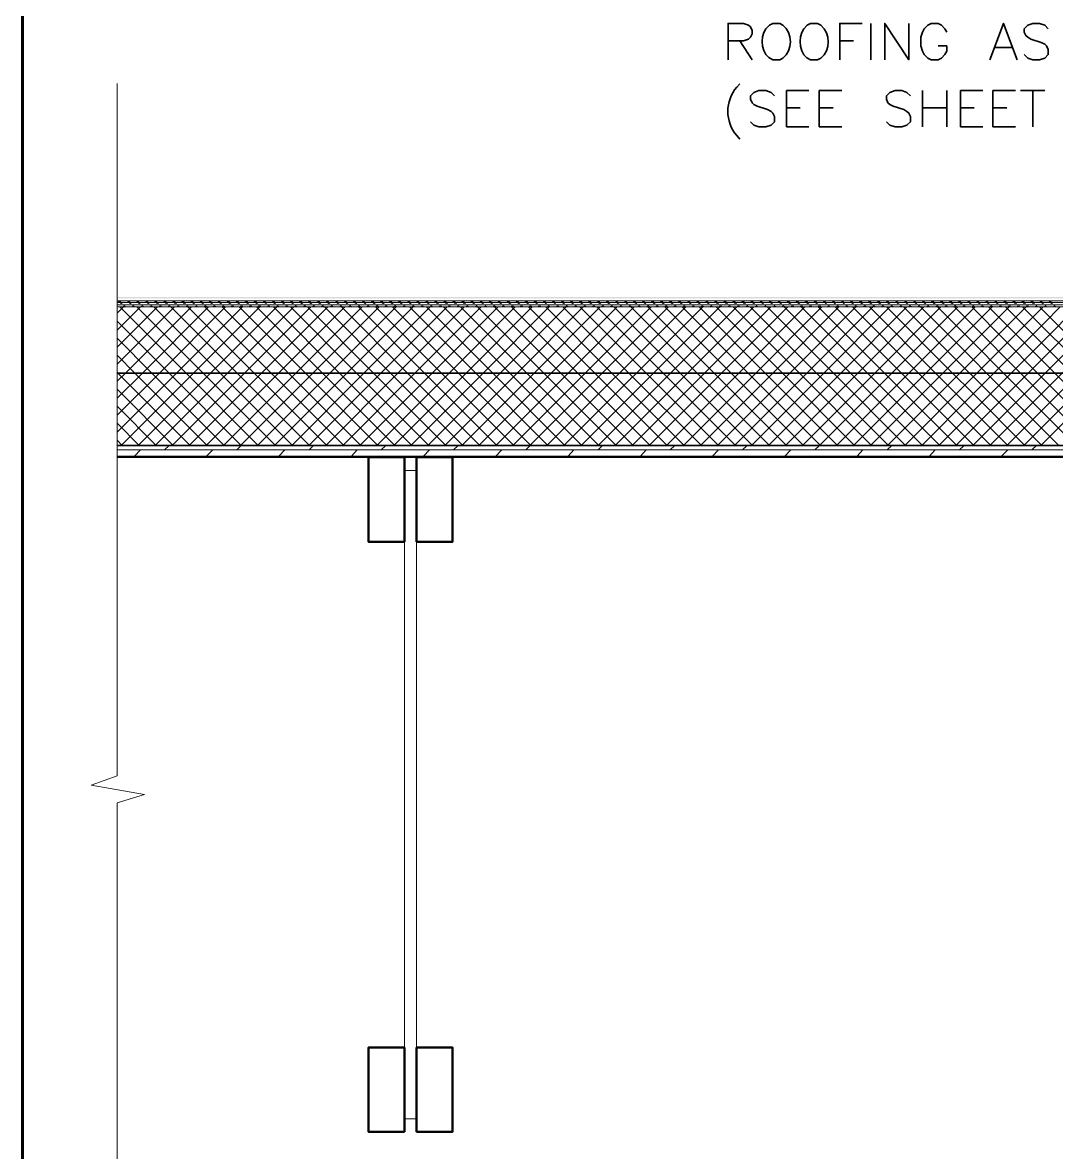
# Model space of a CAD drawing. Header units: inches. Extents: x 5 to 516, y -193 to 129.
# Drawn here: x 14.901 to 18.479, y -179.883 to -175.974 of the extents above; entities that cross this region are included whole.
import ezdxf

# ---------------------------------------------------------------- set-up
doc = ezdxf.new("R2010")
doc.units = ezdxf.units.IN
doc.header["$MEASUREMENT"] = 0
doc.layers.add('PDF7_Geometry', color=7, linetype='Continuous')
doc.layers.add('PDF7_Solid Fills', color=7, linetype='Continuous')

msp = doc.modelspace()

# ---------------------------------------------------------------- hatches: boundary and pattern name
at = {"layer": 'PDF7_Solid Fills', "transparency": 33554559}
msp.add_hatch(color=256, dxfattribs=at).paths.add_polyline_path([(20.8235494, -176.9280058), (20.8235494, -176.9246725), (15.2291044, -176.9246726), (15.2291044, -176.9280058)])

# ---------------------------------------------------------------- linework, layer by layer
at = {"layer": 'PDF7_Geometry', "lineweight": 60}
msp.add_lwpolyline([(59.9013316, -193.1846724), (59.9013316, -163.1857822), (14.901328, -163.1857822), (14.901328, -193.1846724)], dxfattribs=at)
at = {"layer": 'PDF7_Geometry', "lineweight": 35}
for points in [[(17.3424384, -176.1024499), (17.3424384, -175.9768943), (17.3957717, -175.9768943), (17.4135495, -175.983561), (17.4202161, -175.9891166), (17.4257717, -176.0013388), (17.4257717, -176.013561), (17.4202161, -176.0246721), (17.4135495, -176.0313388), (17.3957717, -176.0368943), (17.3424384, -176.0368943)], [(17.53244, -175.9835605), (17.5213289, -175.9768938), (17.4968844, -175.9768938), (17.4857733, -175.9835605), (17.4735511, -175.9957827)], [(17.6635526, -175.9835605), (17.6524415, -175.9768938), (17.627997, -175.9768938), (17.6157748, -175.9835605), (17.6046637, -175.9957827)], [(17.7291074, -176.1024499), (17.7291074, -175.9768943), (17.8068852, -175.9768943)], [(17.8368819, -175.9768938), (17.8368819, -176.1024494)], [(17.8846612, -176.1024499), (17.8846612, -175.9768943), (17.9679945, -176.1024499), (17.9679945, -175.9768943)], [(18.0991071, -176.0068937), (18.0924404, -175.9957826), (18.0813293, -175.9835604), (18.0691071, -175.9768937), (18.0446626, -175.9768937), (18.0335515, -175.9835604), (18.0213293, -175.9957826), (18.0157737, -176.0068937), (18.0091071, -176.0246715), (18.0091071, -176.0546715), (18.0157737, -176.0724493), (18.0213293, -176.0846715), (18.0335515, -176.0968937), (18.0446626, -176.1024493), (18.0691071, -176.1024493), (18.0813293, -176.0968937), (18.0924404, -176.0846715), (18.0991071, -176.0724493), (18.0991071, -176.0546715), (18.0691071, -176.0546715)], [(18.2479967, -176.1024499), (18.2957745, -175.9768943), (18.3424412, -176.1024499)], [(18.4502175, -175.995783), (18.4379953, -175.9835608), (18.4202175, -175.9768942), (18.3968842, -175.9768942), (18.3791064, -175.9835608), (18.3668842, -175.995783), (18.3668842, -176.0068942), (18.3724397, -176.0191164), (18.3791064, -176.0246719), (18.3902175, -176.0313386), (18.425773, -176.0424497), (18.4379953, -176.0491164), (18.4446619, -176.0546719), (18.4502175, -176.0668942), (18.4502175, -176.0846719), (18.4379953, -176.0968942), (18.4202175, -176.1024497), (18.3968842, -176.1024497), (18.3791064, -176.0968942), (18.3668842, -176.0846719)], [(17.3835489, -176.0368947), (17.4257712, -176.1024503)], [(17.7291074, -176.0368947), (17.7768852, -176.0368947)], [(18.2657738, -176.0602271), (18.3246627, -176.0602271)], [(17.4968844, -176.1024494), (17.5213289, -176.1024494), (17.53244, -176.0968938)], [(17.627997, -176.1024494), (17.6524415, -176.1024494), (17.6635526, -176.0968938)], [(17.5035486, -176.228006), (17.4913264, -176.2157838), (17.4735486, -176.2091171), (17.4491041, -176.2091171), (17.4313264, -176.2157838), (17.4202152, -176.228006), (17.4202152, -176.2391171), (17.4257708, -176.2513393), (17.4313264, -176.2568949), (17.4435486, -176.2635616), (17.4791041, -176.2746727), (17.4913264, -176.2813393), (17.4968819, -176.2868949), (17.5035486, -176.2991171), (17.5035486, -176.3168949), (17.4913264, -176.3291171), (17.4735486, -176.3346727), (17.4491041, -176.3346727), (17.4313264, -176.3291171), (17.4202152, -176.3168949)], [(17.6224415, -176.3346717), (17.5446637, -176.3346717), (17.5446637, -176.2091162), (17.6224415, -176.2091162)], [(17.7357724, -176.3346717), (17.6579947, -176.3346717), (17.6579947, -176.2091162), (17.7357724, -176.2091162)], [(17.973551, -176.228006), (17.9613287, -176.2157838), (17.943551, -176.2091171), (17.9202176, -176.2091171), (17.9024399, -176.2157838), (17.8902176, -176.228006), (17.8902176, -176.2391171), (17.8957732, -176.2513393), (17.9024399, -176.2568949), (17.913551, -176.2635616), (17.9502176, -176.2746727), (17.9613287, -176.2813393), (17.9679954, -176.2868949), (17.973551, -176.2991171), (17.973551, -176.3168949), (17.9613287, -176.3291171), (17.943551, -176.3346727), (17.9202176, -176.3346727), (17.9024399, -176.3291171), (17.8902176, -176.3168949)], [(18.0157737, -176.2091168), (18.0157737, -176.3346723)], [(18.0991071, -176.2091168), (18.0991071, -176.3346723)], [(18.2235485, -176.3346717), (18.1468818, -176.3346717), (18.1468818, -176.2091162), (18.2235485, -176.2091162)], [(18.3368829, -176.3346717), (18.2591051, -176.3346717), (18.2591051, -176.2091162), (18.3368829, -176.2091162)], [(18.3546636, -176.2091168), (18.4379969, -176.2091168)], [(18.3968818, -176.2091168), (18.3968818, -176.3346723)], [(17.5446637, -176.2691166), (17.5924415, -176.2691166)], [(17.6579947, -176.2691166), (17.7057724, -176.2691166)], [(18.0157737, -176.2691166), (18.0991071, -176.2691166)], [(18.1468818, -176.2691166), (18.1935485, -176.2691166)], [(18.2591051, -176.2691166), (18.3068829, -176.2691166)], [(20.8235494, -177.1868944), (15.2291044, -177.1868944)], [(20.8235494, -177.4780055), (20.8235494, -177.4368944), (15.2291044, -177.4368944)], [(15.2291072, -177.4780061), (20.8235522, -177.4780061)]]:
    msp.add_lwpolyline(points, dxfattribs=at)
at = {"layer": 'PDF7_Geometry', "lineweight": 15}
for points in [[(15.2291072, -181.8491172), (15.2291072, -178.6735614), (15.3235517, -178.6446726), (15.1391072, -178.6124503), (15.2291072, -178.5802279), (15.2291072, -176.1846722)], [(15.2291072, -176.9568947), (20.8235522, -176.9568947), (20.8235522, -176.9368947), (15.2291072, -176.9368947)], [(15.2291072, -176.9424497), (20.8235522, -176.9424497)], [(15.24244, -176.9457829), (15.2335511, -176.9380051)], [(15.2435522, -176.9457829), (15.2357744, -176.9380051)], [(15.2457721, -176.9457829), (15.2379943, -176.9380051)], [(15.2735498, -176.9457829), (15.2657721, -176.9380051)], [(15.274662, -176.9457829), (15.2668843, -176.9380051)], [(15.2768819, -176.9457829), (15.2691041, -176.9380051)], [(15.3046597, -176.9457829), (15.2968819, -176.9380051)], [(15.3068841, -176.9457829), (15.2979952, -176.9380051)], [(15.3079963, -176.9457829), (15.3002185, -176.9380051)], [(15.3357741, -176.9457829), (15.3279963, -176.9380051)], [(15.3379939, -176.9457829), (15.3302162, -176.9380051)], [(15.3391061, -176.9457829), (15.3313284, -176.9380051)], [(15.3668839, -176.9457829), (15.3591061, -176.9380051)], [(15.3691038, -176.9457829), (15.361326, -176.9380051)], [(15.3713282, -176.9457829), (15.3624393, -176.9380051)], [(15.3979938, -176.9457829), (15.390216, -176.9380051)], [(15.4002182, -176.9457829), (15.3924404, -176.9380051)], [(15.402438, -176.9457829), (15.3946602, -176.9380051)], [(15.4291036, -176.9457829), (15.4213258, -176.9380051)], [(15.431328, -176.9457829), (15.4235502, -176.9380051)], [(15.4335524, -176.9457829), (15.4257746, -176.9380051)], [(15.460218, -176.9457829), (15.4524402, -176.9380051)], [(15.4624378, -176.9457829), (15.4546601, -176.9380051)], [(15.4646622, -176.9457829), (15.4568845, -176.9380051)], [(15.49244, -176.9457829), (15.4835511, -176.9380051)], [(15.4935522, -176.9457829), (15.4857744, -176.9380051)], [(15.4957721, -176.9457829), (15.4879943, -176.9380051)], [(15.5235499, -176.9457829), (15.5157721, -176.9380051)], [(15.5246621, -176.9457829), (15.5168843, -176.9380051)], [(15.5268819, -176.9457829), (15.5191042, -176.9380051)], [(15.5546597, -176.9457829), (15.5468819, -176.9380051)], [(15.5568841, -176.9457829), (15.5491063, -176.9380051)], [(15.5579963, -176.9457829), (15.5502185, -176.9380051)], [(15.5857741, -176.9457829), (15.5779963, -176.9380051)], [(15.587994, -176.9457829), (15.5802162, -176.9380051)], [(15.5891062, -176.9457829), (15.5813284, -176.9380051)], [(15.6168839, -176.9457829), (15.6091062, -176.9380051)], [(15.6191038, -176.9457829), (15.611326, -176.9380051)], [(15.6213282, -176.9457829), (15.6135504, -176.9380051)], [(15.6479938, -176.9457829), (15.640216, -176.9380051)], [(15.6502182, -176.9457829), (15.6424404, -176.9380051)], [(15.652438, -176.9457829), (15.6446603, -176.9380051)], [(15.6791036, -176.9457829), (15.6713258, -176.9380051)], [(15.681328, -176.9457829), (15.6735502, -176.9380051)], [(15.6835524, -176.9457829), (15.6757746, -176.9380051)], [(15.710218, -176.9457829), (15.7024402, -176.9380051)], [(15.7124379, -176.9457829), (15.7046601, -176.9380051)], [(15.7146623, -176.9457829), (15.7068845, -176.9380051)], [(15.74244, -176.9457829), (15.7346623, -176.9380051)], [(15.7435522, -176.9457829), (15.7357745, -176.9380051)], [(15.7457721, -176.9457829), (15.7379943, -176.9380051)], [(15.7735499, -176.9457829), (15.7657721, -176.9380051)], [(15.7746621, -176.9457829), (15.7668843, -176.9380051)], [(15.776882, -176.9457829), (15.7691042, -176.9380051)], [(15.8046597, -176.9457829), (15.796882, -176.9380051)], [(15.8068841, -176.9457829), (15.7991064, -176.9380051)], [(15.8079963, -176.9457829), (15.8002185, -176.9380051)], [(15.8357741, -176.9457829), (15.8279963, -176.9380051)], [(15.837994, -176.9457829), (15.8302162, -176.9380051)], [(15.8391062, -176.9457829), (15.8313284, -176.9380051)], [(15.866884, -176.9457829), (15.8591062, -176.9380051)], [(15.8691038, -176.9457829), (15.861326, -176.9380051)], [(15.8713282, -176.9457829), (15.8635504, -176.9380051)], [(15.8979938, -176.9457829), (15.890216, -176.9380051)], [(15.9002182, -176.9457829), (15.8924404, -176.9380051)], [(15.9024381, -176.9457829), (15.8946603, -176.9380051)], [(15.9291036, -176.9457829), (15.9213259, -176.9380051)], [(15.931328, -176.9457829), (15.9235503, -176.9380051)], [(15.9335524, -176.9457829), (15.9257747, -176.9380051)], [(15.960218, -176.9457829), (15.9524402, -176.9380051)], [(15.9624379, -176.9457829), (15.9546601, -176.9380051)], [(15.9646623, -176.9457829), (15.9568845, -176.9380051)], [(15.9924401, -176.9457829), (15.9846623, -176.9380051)], [(15.9935523, -176.9457829), (15.9857745, -176.9380051)], [(15.9957721, -176.9457829), (15.9879944, -176.9380051)], [(16.0235499, -176.9457829), (16.0157721, -176.9380051)], [(16.0246621, -176.9457829), (16.0168843, -176.9380051)], [(16.026882, -176.9457829), (16.0191042, -176.9380051)], [(16.0546598, -176.9457829), (16.046882, -176.9380051)], [(16.0568841, -176.9457829), (16.0491064, -176.9380051)], [(16.0579963, -176.9457829), (16.0502186, -176.9380051)], [(16.0857741, -176.9457829), (16.0779963, -176.9380051)], [(16.087994, -176.9457829), (16.0802162, -176.9380051)], [(16.0891062, -176.9457829), (16.0813284, -176.9380051)], [(16.116884, -176.9457829), (16.1091062, -176.9380051)], [(16.1191038, -176.9457829), (16.1113261, -176.9380051)], [(16.1213282, -176.9457829), (16.1135505, -176.9380051)], [(16.1479938, -176.9457829), (16.140216, -176.9380051)], [(16.1502182, -176.9457829), (16.1424404, -176.9380051)], [(16.1524381, -176.9457829), (16.1446603, -176.9380051)], [(16.1791037, -176.9457829), (16.1713259, -176.9380051)], [(16.1813281, -176.9457829), (16.1735503, -176.9380051)], [(16.1835525, -176.9457829), (16.1757747, -176.9380051)], [(16.210218, -176.9457829), (16.2024403, -176.9380051)], [(16.2124379, -176.9457829), (16.2046601, -176.9380051)], [(16.2146623, -176.9457829), (16.2068845, -176.9380051)], [(16.2424401, -176.9457829), (16.2346623, -176.9380051)], [(16.2435523, -176.9457829), (16.2357745, -176.9380051)], [(16.2457721, -176.9457829), (16.2379944, -176.9380051)], [(16.2735499, -176.9457829), (16.2657722, -176.9380051)], [(16.2757743, -176.9457829), (16.2668854, -176.9380051)], [(16.276882, -176.9457829), (16.2691042, -176.9380051)], [(16.3046598, -176.9457829), (16.296882, -176.9380051)], [(16.3068842, -176.9457829), (16.2991064, -176.9380051)], [(16.3079964, -176.9457829), (16.3002186, -176.9380051)], [(16.3357741, -176.9457829), (16.3279964, -176.9380051)], [(16.337994, -176.9457829), (16.3302162, -176.9380051)], [(16.3402184, -176.9457829), (16.3313295, -176.9380051)], [(16.366884, -176.9457829), (16.3591062, -176.9380051)], [(16.3691039, -176.9457829), (16.3613261, -176.9380051)], [(16.3713283, -176.9457829), (16.3635505, -176.9380051)], [(16.3979938, -176.9457829), (16.3902161, -176.9380051)], [(16.4002182, -176.9457829), (16.3924405, -176.9380051)], [(16.4024381, -176.9457829), (16.3946603, -176.9380051)], [(16.4291037, -176.9457829), (16.4213259, -176.9380051)], [(16.4313281, -176.9457829), (16.4235503, -176.9380051)], [(16.4335525, -176.9457829), (16.4257747, -176.9380051)], [(16.4613303, -176.9457829), (16.4524414, -176.9380051)], [(16.4624379, -176.9457829), (16.4546601, -176.9380051)], [(16.4646623, -176.9457829), (16.4568845, -176.9380051)], [(16.4924401, -176.9457829), (16.4846623, -176.9380051)], [(16.4935523, -176.9457829), (16.4857745, -176.9380051)], [(16.4957722, -176.9457829), (16.4879944, -176.9380051)], [(16.5235499, -176.9457829), (16.5157722, -176.9380051)], [(16.5257743, -176.9457829), (16.5179966, -176.9380051)], [(16.526882, -176.9457829), (16.5191042, -176.9380051)], [(16.5546598, -176.9457829), (16.546882, -176.9380051)], [(16.5568842, -176.9457829), (16.5491064, -176.9380051)], [(16.5579964, -176.9457829), (16.5502186, -176.9380051)], [(16.5857742, -176.9457829), (16.5779964, -176.9380051)], [(16.587994, -176.9457829), (16.5802163, -176.9380051)], [(16.5902184, -176.9457829), (16.5824407, -176.9380051)], [(16.616884, -176.9457829), (16.6091062, -176.9380051)], [(16.6191039, -176.9457829), (16.6113261, -176.9380051)], [(16.6213283, -176.9457829), (16.6135505, -176.9380051)], [(16.6479939, -176.9457829), (16.6402161, -176.9380051)], [(16.6502183, -176.9457829), (16.6424405, -176.9380051)], [(16.6524381, -176.9457829), (16.6446603, -176.9380051)], [(16.6791037, -176.9457829), (16.6713259, -176.9380051)], [(16.6813281, -176.9457829), (16.6735503, -176.9380051)], [(16.6835525, -176.9457829), (16.6757747, -176.9380051)], [(16.7113303, -176.9457829), (16.7035525, -176.9380051)], [(16.7124379, -176.9457829), (16.7046602, -176.9380051)], [(16.7146623, -176.9457829), (16.7068846, -176.9380051)], [(16.7424401, -176.9457829), (16.7346623, -176.9380051)], [(16.7435523, -176.9457829), (16.7357745, -176.9380051)], [(16.7457722, -176.9457829), (16.7379944, -176.9380051)], [(16.77355, -176.9457829), (16.7657722, -176.9380051)], [(16.7757744, -176.9457829), (16.7679966, -176.9380051)], [(16.776882, -176.9457829), (16.7691043, -176.9380051)], [(16.8046598, -176.9457829), (16.796882, -176.9380051)], [(16.8068842, -176.9457829), (16.7991064, -176.9380051)], [(16.8079964, -176.9457829), (16.8002186, -176.9380051)], [(16.8357742, -176.9457829), (16.8279964, -176.9380051)], [(16.8379941, -176.9457829), (16.8302163, -176.9380051)], [(16.8402184, -176.9457829), (16.8324407, -176.9380051)], [(16.866884, -176.9457829), (16.8591063, -176.9380051)], [(16.8691039, -176.9457829), (16.8613261, -176.9380051)], [(16.8713283, -176.9457829), (16.8635505, -176.9380051)], [(16.8979939, -176.9457829), (16.8902161, -176.9380051)], [(16.9002183, -176.9457829), (16.8924405, -176.9380051)], [(16.9024381, -176.9457829), (16.8946604, -176.9380051)], [(16.9291037, -176.9457829), (16.9213259, -176.9380051)], [(16.9313281, -176.9457829), (16.9235503, -176.9380051)], [(16.9335525, -176.9457829), (16.9257747, -176.9380051)], [(16.9613303, -176.9457829), (16.9535525, -176.9380051)], [(16.962438, -176.9457829), (16.9546602, -176.9380051)], [(16.9646624, -176.9457829), (16.9568846, -176.9380051)], [(16.9924401, -176.9457829), (16.9846624, -176.9380051)], [(16.9935523, -176.9457829), (16.9857746, -176.9380051)], [(16.9957722, -176.9457829), (16.9879944, -176.9380051)], [(17.02355, -176.9457829), (17.0157722, -176.9380051)], [(17.0257744, -176.9457829), (17.0179966, -176.9380051)], [(17.0268821, -176.9457829), (17.0191043, -176.9380051)], [(17.0546598, -176.9457829), (17.0468821, -176.9380051)], [(17.0568842, -176.9457829), (17.0491065, -176.9380051)], [(17.0579964, -176.9457829), (17.0502186, -176.9380051)], [(17.0857742, -176.9457829), (17.0779964, -176.9380051)], [(17.0879941, -176.9457829), (17.0802163, -176.9380051)], [(17.0902185, -176.9457829), (17.0824407, -176.9380051)], [(17.1168841, -176.9457829), (17.1091063, -176.9380051)], [(17.1191039, -176.9457829), (17.1113261, -176.9380051)], [(17.1213283, -176.9457829), (17.1135505, -176.9380051)], [(17.1479939, -176.9457829), (17.1402161, -176.9380051)], [(17.1502183, -176.9457829), (17.1424405, -176.9380051)], [(17.1524382, -176.9457829), (17.1446604, -176.9380051)], [(17.1791037, -176.9457829), (17.171326, -176.9380051)], [(17.1813281, -176.9457829), (17.1735504, -176.9380051)], [(17.1835525, -176.9457829), (17.1757748, -176.9380051)], [(17.2113303, -176.9457829), (17.2035525, -176.9380051)], [(17.212438, -176.9457829), (17.2046602, -176.9380051)], [(17.2146624, -176.9457829), (17.2068846, -176.9380051)], [(17.2424402, -176.9457829), (17.2346624, -176.9380051)], [(17.2435524, -176.9457829), (17.2357746, -176.9380051)], [(17.2457722, -176.9457829), (17.2379945, -176.9380051)], [(17.27355, -176.9457829), (17.2657722, -176.9380051)], [(17.2757744, -176.9457829), (17.2679966, -176.9380051)], [(17.2768821, -176.9457829), (17.2691043, -176.9380051)], [(17.3046599, -176.9457829), (17.2968821, -176.9380051)], [(17.3068842, -176.9457829), (17.2991065, -176.9380051)], [(17.3091041, -176.9457829), (17.3002152, -176.9380051)], [(17.3357742, -176.9457829), (17.3279964, -176.9380051)], [(17.3379941, -176.9457829), (17.3302163, -176.9380051)], [(17.3402185, -176.9457829), (17.3324407, -176.9380051)], [(17.3668841, -176.9457829), (17.3591063, -176.9380051)], [(17.3691039, -176.9457829), (17.3613262, -176.9380051)], [(17.3713283, -176.9457829), (17.3635506, -176.9380051)], [(17.3979939, -176.9457829), (17.3902161, -176.9380051)], [(17.4002183, -176.9457829), (17.3924405, -176.9380051)], [(17.4024382, -176.9457829), (17.3946604, -176.9380051)], [(17.430216, -176.9457829), (17.4213271, -176.9380051)], [(17.4313282, -176.9457829), (17.4235504, -176.9380051)], [(17.4335526, -176.9457829), (17.4257748, -176.9380051)], [(17.4613303, -176.9457829), (17.4535526, -176.9380051)], [(17.462438, -176.9457829), (17.4546602, -176.9380051)], [(17.4646624, -176.9457829), (17.4568846, -176.9380051)], [(17.4924402, -176.9457829), (17.4846624, -176.9380051)], [(17.4946601, -176.9457829), (17.4857712, -176.9380051)], [(17.4957722, -176.9457829), (17.4879945, -176.9380051)], [(17.52355, -176.9457829), (17.5157723, -176.9380051)], [(17.5257744, -176.9457829), (17.5179966, -176.9380051)], [(17.5268821, -176.9457829), (17.5191043, -176.9380051)], [(17.5546599, -176.9457829), (17.5468821, -176.9380051)], [(17.5568843, -176.9457829), (17.5491065, -176.9380051)], [(17.5591041, -176.9457829), (17.5513264, -176.9380051)], [(17.5857742, -176.9457829), (17.5779965, -176.9380051)], [(17.5879941, -176.9457829), (17.5802163, -176.9380051)], [(17.5902185, -176.9457829), (17.5824407, -176.9380051)], [(17.6168841, -176.9457829), (17.6091063, -176.9380051)], [(17.619104, -176.9457829), (17.6113262, -176.9380051)], [(17.6213284, -176.9457829), (17.6135506, -176.9380051)], [(17.6479939, -176.9457829), (17.6402162, -176.9380051)], [(17.6502183, -176.9457829), (17.6424406, -176.9380051)], [(17.6524382, -176.9457829), (17.6446604, -176.9380051)], [(17.680216, -176.9457829), (17.6724382, -176.9380051)], [(17.6813282, -176.9457829), (17.6735504, -176.9380051)], [(17.6835526, -176.9457829), (17.6757748, -176.9380051)], [(17.7113304, -176.9457829), (17.7035526, -176.9380051)], [(17.712438, -176.9457829), (17.7046602, -176.9380051)], [(17.7146624, -176.9457829), (17.7068846, -176.9380051)], [(17.7424402, -176.9457829), (17.7346624, -176.9380051)], [(17.7446601, -176.9457829), (17.7368823, -176.9380051)], [(17.7457723, -176.9457829), (17.7379945, -176.9380051)], [(17.77355, -176.9457829), (17.7657723, -176.9380051)], [(17.7757744, -176.9457829), (17.7679967, -176.9380051)], [(17.7768821, -176.9457829), (17.7691043, -176.9380051)], [(17.8046599, -176.9457829), (17.7968821, -176.9380051)], [(17.8068843, -176.9457829), (17.7991065, -176.9380051)], [(17.8091042, -176.9457829), (17.8013264, -176.9380051)], [(17.8357743, -176.9457829), (17.8279965, -176.9380051)], [(17.8379941, -176.9457829), (17.8302164, -176.9380051)], [(17.8402185, -176.9457829), (17.8324408, -176.9380051)], [(17.8668841, -176.9457829), (17.8591063, -176.9380051)], [(17.869104, -176.9457829), (17.8613262, -176.9380051)], [(17.8713284, -176.9457829), (17.8635506, -176.9380051)], [(17.897994, -176.9457829), (17.8902162, -176.9380051)], [(17.9002184, -176.9457829), (17.8924406, -176.9380051)], [(17.9024382, -176.9457829), (17.8946604, -176.9380051)], [(17.930216, -176.9457829), (17.9224382, -176.9380051)], [(17.9313282, -176.9457829), (17.9235504, -176.9380051)], [(17.9335526, -176.9457829), (17.9257748, -176.9380051)], [(17.9613304, -176.9457829), (17.9535526, -176.9380051)], [(17.962438, -176.9457829), (17.9546603, -176.9380051)], [(17.9646624, -176.9457829), (17.9568847, -176.9380051)], [(17.9924402, -176.9457829), (17.9846624, -176.9380051)], [(17.9946601, -176.9457829), (17.9868823, -176.9380051)], [(17.9957723, -176.9457829), (17.9879945, -176.9380051)], [(18.0235501, -176.9457829), (18.0157723, -176.9380051)], [(18.0257745, -176.9457829), (18.0179967, -176.9380051)], [(18.0268821, -176.9457829), (18.0191044, -176.9380051)], [(18.0546599, -176.9457829), (18.0468821, -176.9380051)], [(18.0568843, -176.9457829), (18.0491065, -176.9380051)], [(18.0591042, -176.9457829), (18.0513264, -176.9380051)], [(18.0857743, -176.9457829), (18.0779965, -176.9380051)], [(18.0879942, -176.9457829), (18.0802164, -176.9380051)], [(18.0902185, -176.9457829), (18.0824408, -176.9380051)], [(18.1168841, -176.9457829), (18.1091064, -176.9380051)], [(18.119104, -176.9457829), (18.1113262, -176.9380051)], [(18.1213284, -176.9457829), (18.1135506, -176.9380051)], [(18.147994, -176.9457829), (18.1402162, -176.9380051)], [(18.1502184, -176.9457829), (18.1424406, -176.9380051)], [(18.1524382, -176.9457829), (18.1446605, -176.9380051)], [(18.180216, -176.9457829), (18.1724382, -176.9380051)], [(18.1813282, -176.9457829), (18.1735504, -176.9380051)], [(18.1835526, -176.9457829), (18.1757748, -176.9380051)], [(18.2113304, -176.9457829), (18.2035526, -176.9380051)], [(18.2124381, -176.9457829), (18.2046603, -176.9380051)], [(18.2146625, -176.9457829), (18.2068847, -176.9380051)], [(18.2424402, -176.9457829), (18.2346625, -176.9380051)], [(18.2446601, -176.9457829), (18.2368823, -176.9380051)], [(18.2457723, -176.9457829), (18.2379945, -176.9380051)], [(18.2735501, -176.9457829), (18.2657723, -176.9380051)], [(18.2757745, -176.9457829), (18.2679967, -176.9380051)], [(18.2768822, -176.9457829), (18.2691044, -176.9380051)], [(18.3046599, -176.9457829), (18.2968822, -176.9380051)], [(18.3068843, -176.9457829), (18.2991066, -176.9380051)], [(18.3091042, -176.9457829), (18.3013264, -176.9380051)], [(18.3357743, -176.9457829), (18.3279965, -176.9380051)], [(18.3379942, -176.9457829), (18.3302164, -176.9380051)], [(18.3402186, -176.9457829), (18.3324408, -176.9380051)], [(18.3668842, -176.9457829), (18.3591064, -176.9380051)], [(18.369104, -176.9457829), (18.3613262, -176.9380051)], [(18.3713284, -176.9457829), (18.3635506, -176.9380051)], [(18.397994, -176.9457829), (18.3902162, -176.9380051)], [(18.4002184, -176.9457829), (18.3924406, -176.9380051)], [(18.4024383, -176.9457829), (18.3946605, -176.9380051)], [(18.430216, -176.9457829), (18.4224383, -176.9380051)], [(18.4313282, -176.9457829), (18.4235505, -176.9380051)], [(18.4335526, -176.9457829), (18.4257749, -176.9380051)], [(18.4613304, -176.9457829), (18.4535526, -176.9380051)], [(18.4635503, -176.9457829), (18.4546614, -176.9380051)], [(18.4646625, -176.9457829), (18.4568847, -176.9380051)], [(15.2291072, -176.9502283), (20.8235522, -176.9502283)], [(15.2291072, -176.979116), (15.2502183, -176.9568938)], [(15.2291072, -177.3913384), (15.4335517, -177.186894), (15.6624406, -176.956894)], [(15.2291072, -177.3324497), (15.3746628, -177.1868941), (15.6035517, -176.9568941)], [(15.2291072, -177.2735609), (15.3157739, -177.1868943), (15.5446628, -176.9568942)], [(15.2291072, -177.2146722), (15.256885, -177.1868944), (15.4857739, -176.9568944)], [(15.2291072, -177.1557834), (15.426885, -176.9568945)], [(15.2291072, -177.0968947), (15.3679961, -176.9568946)], [(15.2291072, -177.0380059), (15.3091072, -176.9568948)], [(15.7168821, -177.4368944), (15.4668821, -177.1868944), (15.2379932, -176.9568944)], [(15.24244, -177.4368944), (15.72244, -176.9568944)], [(15.2535484, -176.9568947), (15.2502151, -176.9535614)], [(15.2557728, -176.9568947), (15.2513283, -176.9535614)], [(15.256885, -176.9568947), (15.2535517, -176.9535614)], [(15.2846628, -176.9568947), (15.2813294, -176.9535614)], [(15.2868826, -176.9568947), (15.2824382, -176.9535614)], [(15.2879948, -176.9568947), (15.2846615, -176.9535614)], [(15.776882, -177.4368944), (15.5257708, -177.1868944), (15.2968819, -176.9568944)], [(15.3013276, -177.4368944), (15.7813277, -176.9568944)], [(15.3157726, -176.9568947), (15.3124393, -176.9535614)], [(15.3179925, -176.9568947), (15.3146592, -176.9535614)], [(15.3202169, -176.9568947), (15.3157724, -176.9535614)], [(15.3468825, -176.9568947), (15.3435491, -176.9535614)], [(15.3491069, -176.9568947), (15.3457735, -176.9535614)], [(15.3513267, -176.9568947), (15.3468823, -176.9535614)], [(15.8357741, -177.4368944), (15.3557741, -176.9568944)], [(15.3602153, -177.4368944), (15.8402153, -176.9568944)], [(15.3779968, -176.9568947), (15.3746635, -176.9535614)], [(15.3802167, -176.9568947), (15.3768834, -176.9535614)], [(15.3824411, -176.9568947), (15.3791078, -176.9535614)], [(15.4091067, -176.9568947), (15.4057733, -176.9535614)], [(15.4113266, -176.9568947), (15.4079932, -176.9535614)], [(15.4135509, -176.9568947), (15.4102176, -176.9535614)], [(15.8946617, -177.4368944), (15.4146617, -176.9568944)], [(15.4191074, -177.4368944), (15.8991074, -176.9568944)], [(15.4413287, -176.9568947), (15.4368843, -176.9535614)], [(15.4424409, -176.9568947), (15.4391076, -176.9535614)], [(15.4446608, -176.9568947), (15.4413275, -176.9535614)], [(15.4724386, -176.9568947), (15.4679941, -176.9535614)], [(15.474663, -176.9568947), (15.4702185, -176.9535614)], [(15.4757706, -176.9568947), (15.4724373, -176.9535614)], [(15.9535494, -177.4368944), (15.4735493, -176.9568944)], [(15.477995, -177.4368944), (15.9579951, -176.9568944)], [(15.5035484, -176.9568947), (15.5002151, -176.9535614)], [(15.5057728, -176.9568947), (15.5013284, -176.9535614)], [(15.506885, -176.9568947), (15.5035517, -176.9535614)], [(15.5346628, -176.9568947), (15.5313295, -176.9535614)], [(16.012437, -177.4368944), (15.5324369, -176.9568944)], [(15.5368827, -176.9568947), (15.5324382, -176.9535614)], [(15.5391071, -176.9568947), (15.5346626, -176.9535614)], [(15.5368827, -177.4368944), (16.0168827, -176.9568944)], [(15.5657726, -176.9568947), (15.5624393, -176.9535614)], [(15.5679925, -176.9568947), (15.5646592, -176.9535614)], [(15.5702169, -176.9568947), (15.5657725, -176.9535614)], [(16.0713291, -177.4368944), (15.5913291, -176.9568944)], [(15.5968825, -176.9568947), (15.5935492, -176.9535614)], [(15.5991069, -176.9568947), (15.5957735, -176.9535614)], [(15.6013267, -176.9568947), (15.5968823, -176.9535614)], [(15.5968825, -177.4368944), (15.8468825, -177.1868944), (16.0757714, -176.9568944)], [(15.6279969, -176.9568947), (15.6246635, -176.9535614)], [(15.6302167, -176.9568947), (15.6268834, -176.9535614)], [(15.6324411, -176.9568947), (15.6291078, -176.9535614)], [(16.1302168, -177.4368944), (15.6502167, -176.9568944)], [(15.6602189, -176.9568947), (15.6557745, -176.9535614)], [(15.6557746, -177.4368944), (15.9057747, -177.1868944), (16.1346636, -176.9568944)], [(15.6613266, -176.9568947), (15.6579932, -176.9535614)], [(15.663551, -176.9568947), (15.6602176, -176.9535614)], [(15.6913287, -176.9568947), (15.6868843, -176.9535614)], [(15.6924409, -176.9568947), (15.6891076, -176.9535614)], [(15.6946608, -176.9568947), (15.6913275, -176.9535614)], [(16.1891044, -177.4368944), (15.9391044, -177.1868944), (15.7102154, -176.9568944)], [(15.7146623, -177.4368944), (15.9646623, -177.1868944), (16.1935512, -176.9568944)], [(15.7224386, -176.9568947), (15.7179941, -176.9535614)], [(15.724663, -176.9568947), (15.7202185, -176.9535614)], [(15.7257707, -176.9568947), (15.7224373, -176.9535614)], [(15.7535484, -176.9568947), (15.7502151, -176.9535614)], [(15.7557728, -176.9568947), (15.7513284, -176.9535614)], [(15.756885, -176.9568947), (15.7535517, -176.9535614)], [(16.2479965, -177.4368944), (15.9979965, -177.1868944), (15.7691076, -176.9568944)], [(15.7735499, -177.4368944), (16.0235499, -177.1868944), (16.2524388, -176.9568944)], [(15.7846628, -176.9568947), (15.7813295, -176.9535614)], [(15.7868827, -176.9568947), (15.7824382, -176.9535614)], [(15.7891071, -176.9568947), (15.7846626, -176.9535614)], [(15.8157727, -176.9568947), (15.8124393, -176.9535614)], [(15.8179925, -176.9568947), (15.8146592, -176.9535614)], [(15.8202169, -176.9568947), (15.8157725, -176.9535614)], [(16.3068842, -177.4368944), (16.0568841, -177.1868944), (15.8279952, -176.9568944)], [(15.8324375, -177.4368944), (16.0824375, -177.1868944), (16.3113265, -176.9568944)], [(15.8468825, -176.9568947), (15.8435492, -176.9535614)], [(15.8491069, -176.9568947), (15.8457736, -176.9535614)], [(15.8513268, -176.9568947), (15.8468823, -176.9535614)], [(15.8779969, -176.9568947), (15.8746635, -176.9535614)], [(15.8802167, -176.9568947), (15.8768834, -176.9535614)], [(15.8824411, -176.9568947), (15.8791078, -176.9535614)], [(16.3657718, -177.4368944), (16.1157718, -177.1868944), (15.8868829, -176.9568944)], [(15.8913297, -177.4368944), (16.1413297, -177.1868944), (16.3702186, -176.9568944)], [(15.9102189, -176.9568947), (15.9057745, -176.9535614)], [(15.9113266, -176.9568947), (15.9079933, -176.9535614)], [(15.913551, -176.9568947), (15.9102177, -176.9535614)], [(15.9413288, -176.9568947), (15.9368843, -176.9535614)], [(15.942441, -176.9568947), (15.9391076, -176.9535614)], [(15.9446608, -176.9568947), (15.9413275, -176.9535614)], [(16.4246594, -177.4368944), (16.1746594, -177.1868944), (15.9457705, -176.9568944)], [(15.9502173, -177.4368944), (16.2002173, -177.1868944), (16.4291062, -176.9568944)], [(15.9724386, -176.9568947), (15.9679942, -176.9535614)], [(15.974663, -176.9568947), (15.9702186, -176.9535614)], [(15.9757707, -176.9568947), (15.9724373, -176.9535614)], [(16.0035485, -176.9568947), (16.0002151, -176.9535614)], [(16.0057729, -176.9568947), (16.0013284, -176.9535614)], [(16.006885, -176.9568947), (16.0035517, -176.9535614)], [(16.4835516, -177.4368944), (16.2335516, -177.1868944), (16.0046626, -176.9568944)], [(16.0091049, -177.4368944), (16.2591049, -177.1868944), (16.4879939, -176.9568944)], [(16.0346628, -176.9568947), (16.0313295, -176.9535614)], [(16.0368827, -176.9568947), (16.0335494, -176.9535614)], [(16.0391071, -176.9568947), (16.0346626, -176.9535614)], [(16.0657727, -176.9568947), (16.0624393, -176.9535614)], [(16.5424392, -177.4368944), (16.2924392, -177.1868944), (16.0635503, -176.9568944)], [(16.0679925, -176.9568947), (16.0646592, -176.9535614)], [(16.0702169, -176.9568947), (16.0657725, -176.9535614)], [(16.0679925, -177.4368944), (16.3179926, -177.1868944), (16.5468815, -176.9568944)], [(16.0968825, -176.9568947), (16.0935492, -176.9535614)], [(16.0991069, -176.9568947), (16.0957736, -176.9535614)], [(16.1013268, -176.9568947), (16.0979935, -176.9535614)], [(16.6013268, -177.4368944), (16.3513268, -177.1868944), (16.1224379, -176.9568944)], [(16.1279969, -176.9568947), (16.1246636, -176.9535614)], [(16.1302168, -176.9568947), (16.1268834, -176.9535614)], [(16.1268847, -177.4368944), (16.3768847, -177.1868944), (16.6057736, -176.9568944)], [(16.1324412, -176.9568947), (16.1291078, -176.9535614)], [(16.1602189, -176.9568947), (16.1557745, -176.9535614)], [(16.1613266, -176.9568947), (16.1579933, -176.9535614)], [(16.163551, -176.9568947), (16.1602177, -176.9535614)], [(16.660219, -177.4368944), (16.410219, -177.1868944), (16.18133, -176.9568944)], [(16.1857723, -177.4368944), (16.4357723, -177.1868944), (16.6646613, -176.9568944)], [(16.1913288, -176.9568947), (16.1868843, -176.9535614)], [(16.192441, -176.9568947), (16.1891076, -176.9535614)], [(16.1946609, -176.9568947), (16.1913275, -176.9535614)], [(16.2224386, -176.9568947), (16.2191053, -176.9535614)], [(16.224663, -176.9568947), (16.2202186, -176.9535614)], [(16.2257707, -176.9568947), (16.2224374, -176.9535614)], [(16.7191066, -177.4368944), (16.4691066, -177.1868944), (16.2402177, -176.9568944)], [(16.24466, -177.4368944), (16.49466, -177.1868944), (16.7235489, -176.9568944)], [(16.2535485, -176.9568947), (16.2502151, -176.9535614)], [(16.2557729, -176.9568947), (16.2513284, -176.9535614)], [(16.2568851, -176.9568947), (16.2535517, -176.9535614)], [(16.2846628, -176.9568947), (16.2813295, -176.9535614)], [(16.2868827, -176.9568947), (16.2835494, -176.9535614)], [(16.2891071, -176.9568947), (16.2846627, -176.9535614)], [(16.7779942, -177.4368944), (16.5279942, -177.1868944), (16.2991053, -176.9568944)], [(16.3035521, -177.4368944), (16.5535521, -177.1868944), (16.782441, -176.9568944)], [(16.3157727, -176.9568947), (16.3124394, -176.9535614)], [(16.3179926, -176.9568947), (16.3146592, -176.9535614)], [(16.320217, -176.9568947), (16.3157725, -176.9535614)], [(16.3468825, -176.9568947), (16.3435492, -176.9535614)], [(16.3491069, -176.9568947), (16.3457736, -176.9535614)], [(16.3513268, -176.9568947), (16.3479935, -176.9535614)], [(16.8368819, -177.4368944), (16.5868818, -177.1868944), (16.3579929, -176.9568944)], [(16.3624397, -177.4368944), (16.6124397, -177.1868944), (16.8413287, -176.9568944)], [(16.3779969, -176.9568947), (16.3746636, -176.9535614)], [(16.3802168, -176.9568947), (16.3768835, -176.9535614)], [(16.3824412, -176.9568947), (16.3791078, -176.9535614)], [(16.410219, -176.9568947), (16.4057745, -176.9535614)], [(16.4113266, -176.9568947), (16.4079933, -176.9535614)], [(16.413551, -176.9568947), (16.4102177, -176.9535614)], [(16.895774, -177.4368944), (16.645774, -177.1868944), (16.4168851, -176.9568944)], [(16.4213274, -177.4368944), (16.6713274, -177.1868944), (16.9002163, -176.9568944)], [(16.4413288, -176.9568947), (16.4368844, -176.9535614)], [(16.442441, -176.9568947), (16.4391077, -176.9535614)], [(16.4446609, -176.9568947), (16.4413275, -176.9535614)], [(16.4724387, -176.9568947), (16.4691053, -176.9535614)], [(16.474663, -176.9568947), (16.4702186, -176.9535614)], [(16.4757707, -176.9568947), (16.4724374, -176.9535614)], [(16.9546616, -177.4368944), (16.7046616, -177.1868944), (16.4757727, -176.9568944)], [(16.480215, -177.4368944), (16.730215, -177.1868944), (16.9591039, -176.9568944)], [(16.5035485, -176.9568947), (16.5002152, -176.9535614)], [(16.5057729, -176.9568947), (16.5013284, -176.9535614)], [(16.5079928, -176.9568947), (16.5035483, -176.9535614)], [(16.5346629, -176.9568947), (16.5313295, -176.9535614)], [(16.5368827, -176.9568947), (16.5335494, -176.9535614)], [(17.0135493, -177.4368944), (16.7635492, -177.1868944), (16.5346603, -176.9568944)], [(16.5391071, -176.9568947), (16.5346627, -176.9535614)], [(16.5391071, -177.4368944), (16.7891072, -177.1868944), (17.0179961, -176.9568944)], [(16.5657727, -176.9568947), (16.5624394, -176.9535614)], [(16.5679926, -176.9568947), (16.5646593, -176.9535614)], [(16.570217, -176.9568947), (16.5657725, -176.9535614)], [(16.5968826, -176.9568947), (16.5935492, -176.9535614)], [(17.0724414, -177.4368944), (16.8224414, -177.1868944), (16.5935525, -176.9568944)], [(16.599107, -176.9568947), (16.5957736, -176.9535614)], [(16.6013268, -176.9568947), (16.5979935, -176.9535614)], [(16.5979948, -177.4368944), (16.8479948, -177.1868944), (17.0768837, -176.9568944)], [(16.6291046, -176.9568947), (16.6246602, -176.9535614)], [(16.6302168, -176.9568947), (16.6268835, -176.9535614)], [(16.6324412, -176.9568947), (16.6291079, -176.9535614)], [(17.131329, -177.4368944), (16.881329, -177.1868944), (16.6524401, -176.9568944)], [(16.660219, -176.9568947), (16.6557745, -176.9535614)], [(16.6568824, -177.4368944), (16.9068824, -177.1868944), (17.1357713, -176.9568944)], [(16.6613267, -176.9568947), (16.6579933, -176.9535614)], [(16.663551, -176.9568947), (16.6602177, -176.9535614)], [(16.6913288, -176.9568947), (16.6868844, -176.9535614)], [(16.6935487, -176.9568947), (16.6891043, -176.9535614)], [(16.6946609, -176.9568947), (16.6913276, -176.9535614)], [(17.1902167, -177.4368944), (16.9402166, -177.1868944), (16.7113277, -176.9568944)], [(16.7157745, -177.4368944), (17.1957746, -176.9568944)], [(16.7224387, -176.9568947), (16.7191053, -176.9535614)], [(16.7246631, -176.9568947), (16.7202186, -176.9535614)], [(16.7257707, -176.9568947), (16.7224374, -176.9535614)], [(16.7535485, -176.9568947), (16.7502152, -176.9535614)], [(16.7557729, -176.9568947), (16.7513285, -176.9535614)], [(16.7579928, -176.9568947), (16.7535483, -176.9535614)], [(17.2502165, -177.4368944), (16.9991054, -177.1868944), (16.7702165, -176.9568944)], [(16.7746622, -177.4368944), (17.2546622, -176.9568944)], [(16.7846629, -176.9568947), (16.7813296, -176.9535614)], [(16.7868828, -176.9568947), (16.7835494, -176.9535614)], [(16.7891072, -176.9568947), (16.7846627, -176.9535614)], [(16.8157727, -176.9568947), (16.8124394, -176.9535614)], [(16.8179926, -176.9568947), (16.8146593, -176.9535614)], [(16.820217, -176.9568947), (16.8157726, -176.9535614)], [(17.3091041, -177.4368944), (16.8291041, -176.9568944)], [(16.8335498, -177.4368944), (17.3135498, -176.9568944)], [(16.8468826, -176.9568947), (16.8435493, -176.9535614)], [(16.849107, -176.9568947), (16.8457736, -176.9535614)], [(16.8513268, -176.9568947), (16.8479935, -176.9535614)], [(16.8791046, -176.9568947), (16.8746602, -176.9535614)], [(16.8802168, -176.9568947), (16.8768835, -176.9535614)], [(16.8824412, -176.9568947), (16.8791079, -176.9535614)], [(17.3679963, -177.4368944), (16.8879962, -176.9568944)], [(16.8924374, -177.4368944), (17.3724375, -176.9568944)], [(16.910219, -176.9568947), (16.9057746, -176.9535614)], [(16.9113267, -176.9568947), (16.9079933, -176.9535614)], [(16.9135511, -176.9568947), (16.9102177, -176.9535614)], [(16.9413288, -176.9568947), (16.9368844, -176.9535614)], [(16.9435487, -176.9568947), (16.9391043, -176.9535614)], [(16.9446609, -176.9568947), (16.9413276, -176.9535614)], [(17.4268839, -177.4368944), (16.9468839, -176.9568944)], [(16.9513296, -177.4368944), (17.4313296, -176.9568944)], [(16.9724387, -176.9568947), (16.9691054, -176.9535614)], [(16.9746631, -176.9568947), (16.9702186, -176.9535614)], [(16.9757708, -176.9568947), (16.9724374, -176.9535614)], [(17.0035485, -176.9568947), (17.0002152, -176.9535614)], [(17.0057729, -176.9568947), (17.0013285, -176.9535614)], [(17.0079928, -176.9568947), (17.0035484, -176.9535614)], [(17.4857715, -177.4368944), (17.0057715, -176.9568944)], [(17.0102172, -177.4368944), (17.4902172, -176.9568944)], [(17.0346629, -176.9568947), (17.0313296, -176.9535614)], [(17.0368828, -176.9568947), (17.0335494, -176.9535614)], [(17.0391072, -176.9568947), (17.0346627, -176.9535614)], [(17.0657728, -176.9568947), (17.0624394, -176.9535614)], [(17.0679926, -176.9568947), (17.0646593, -176.9535614)], [(17.5446637, -177.4368944), (17.0646636, -176.9568944)], [(17.070217, -176.9568947), (17.0668837, -176.9535614)], [(17.0691048, -177.4368944), (17.320216, -177.1868944), (17.5491049, -176.9568944)], [(17.0968826, -176.9568947), (17.0935493, -176.9535614)], [(17.099107, -176.9568947), (17.0957737, -176.9535614)], [(17.1013269, -176.9568947), (17.0979935, -176.9535614)], [(17.6035513, -177.4368944), (17.1235513, -176.9568944)], [(17.1291046, -176.9568947), (17.1246602, -176.9535614)], [(17.1302168, -176.9568947), (17.1268835, -176.9535614)], [(17.1291046, -177.4368944), (17.3791047, -177.1868944), (17.6079936, -176.9568944)], [(17.1324412, -176.9568947), (17.1291079, -176.9535614)], [(17.160219, -176.9568947), (17.1557746, -176.9535614)], [(17.1613267, -176.9568947), (17.1579934, -176.9535614)], [(17.1635511, -176.9568947), (17.1602178, -176.9535614)], [(17.6624389, -177.4368944), (17.4124389, -177.1868944), (17.18355, -176.9568944)], [(17.1913289, -176.9568947), (17.1879955, -176.9535614)], [(17.1879968, -177.4368944), (17.4379968, -177.1868944), (17.6668857, -176.9568944)], [(17.1935487, -176.9568947), (17.1891043, -176.9535614)], [(17.1946609, -176.9568947), (17.1913276, -176.9535614)], [(17.2224387, -176.9568947), (17.2191054, -176.9535614)], [(17.2246631, -176.9568947), (17.2202187, -176.9535614)], [(17.2257708, -176.9568947), (17.2224374, -176.9535614)], [(17.7213266, -177.4368944), (17.4713265, -177.1868944), (17.2424376, -176.9568944)], [(17.2468844, -177.4368944), (17.4968844, -177.1868944), (17.7257734, -176.9568944)], [(17.2535486, -176.9568947), (17.2502152, -176.9535614)], [(17.255773, -176.9568947), (17.2524396, -176.9535614)], [(17.2579928, -176.9568947), (17.2535484, -176.9535614)], [(17.2846629, -176.9568947), (17.2813296, -176.9535614)], [(17.2868828, -176.9568947), (17.2835495, -176.9535614)], [(17.2891072, -176.9568947), (17.2846627, -176.9535614)], [(17.7802187, -177.4368944), (17.5302187, -177.1868944), (17.3013298, -176.9568944)], [(17.3057721, -177.4368944), (17.5557721, -177.1868944), (17.784661, -176.9568944)], [(17.3157728, -176.9568947), (17.3124394, -176.9535614)], [(17.3179926, -176.9568947), (17.3146593, -176.9535614)], [(17.320217, -176.9568947), (17.3168837, -176.9535614)], [(17.3468826, -176.9568947), (17.3435493, -176.9535614)], [(17.349107, -176.9568947), (17.3457737, -176.9535614)], [(17.3513269, -176.9568947), (17.3479936, -176.9535614)], [(17.8391063, -177.4368944), (17.5891063, -177.1868944), (17.3602174, -176.9568944)], [(17.3646597, -177.4368944), (17.6146597, -177.1868944), (17.8435486, -176.9568944)], [(17.3791047, -176.9568947), (17.3746602, -176.9535614)], [(17.3802169, -176.9568947), (17.3768835, -176.9535614)], [(17.3824413, -176.9568947), (17.3791079, -176.9535614)], [(17.410219, -176.9568947), (17.4057746, -176.9535614)], [(17.4113267, -176.9568947), (17.4079934, -176.9535614)], [(17.4135511, -176.9568947), (17.4102178, -176.9535614)], [(17.897994, -177.4368944), (17.6479939, -177.1868944), (17.419105, -176.9568944)], [(17.4235518, -177.4368944), (17.6735518, -177.1868944), (17.9024408, -176.9568944)], [(17.4413289, -176.9568947), (17.4379956, -176.9535614)], [(17.4435488, -176.9568947), (17.4391043, -176.9535614)], [(17.444661, -176.9568947), (17.4413276, -176.9535614)], [(17.4724387, -176.9568947), (17.4691054, -176.9535614)], [(17.4746631, -176.9568947), (17.4702187, -176.9535614)], [(17.4757708, -176.9568947), (17.4724375, -176.9535614)], [(17.9568816, -177.4368944), (17.7068816, -177.1868944), (17.4779926, -176.9568944)], [(17.4824395, -177.4368944), (17.7324395, -177.1868944), (17.9613284, -176.9568944)], [(17.5035486, -176.9568947), (17.5002152, -176.9535614)], [(17.505773, -176.9568947), (17.5024396, -176.9535614)], [(17.5079928, -176.9568947), (17.5035484, -176.9535614)], [(17.5346629, -176.9568947), (17.5313296, -176.9535614)], [(17.5368828, -176.9568947), (17.5335495, -176.9535614)], [(17.5391072, -176.9568947), (17.5346628, -176.9535614)], [(18.0157737, -177.4368944), (17.7657737, -177.1868944), (17.5368848, -176.9568944)], [(17.5413271, -177.4368944), (17.7913271, -177.1868944), (18.020216, -176.9568944)], [(17.5657728, -176.9568947), (17.5624395, -176.9535614)], [(17.5679927, -176.9568947), (17.5646593, -176.9535614)], [(17.5702171, -176.9568947), (17.5668837, -176.9535614)], [(17.5968826, -176.9568947), (17.5935493, -176.9535614)], [(18.0746614, -177.4368944), (17.8246613, -177.1868944), (17.5957724, -176.9568944)], [(17.599107, -176.9568947), (17.5957737, -176.9535614)], [(17.6013269, -176.9568947), (17.5979936, -176.9535614)], [(17.6002192, -177.4368944), (17.8502193, -177.1868944), (18.0791082, -176.9568944)], [(17.6291047, -176.9568947), (17.6246602, -176.9535614)], [(17.6302169, -176.9568947), (17.6268836, -176.9535614)], [(17.6324413, -176.9568947), (17.6291079, -176.9535614)], [(18.133549, -177.4368944), (17.883549, -177.1868944), (17.65466, -176.9568944)], [(17.6602191, -176.9568947), (17.6557746, -176.9535614)], [(17.6624389, -176.9568947), (17.6579945, -176.9535614)], [(17.6591069, -177.4368944), (17.9091069, -177.1868944), (18.1379958, -176.9568944)], [(17.6635511, -176.9568947), (17.6602178, -176.9535614)], [(17.6913289, -176.9568947), (17.6879956, -176.9535614)], [(17.6935488, -176.9568947), (17.6891043, -176.9535614)], [(17.694661, -176.9568947), (17.6913276, -176.9535614)], [(17.7135502, -176.9568947), (17.9424391, -177.1868947), (18.1868836, -177.4313392)], [(17.7224388, -176.9568947), (17.7191054, -176.9535614)], [(17.7246631, -176.9568947), (17.7202187, -176.9535614)], [(17.726883, -176.9568947), (17.7224386, -176.9535614)], [(17.7535486, -176.9568947), (17.7502153, -176.9535614)], [(17.755773, -176.9568947), (17.7524397, -176.9535614)], [(17.7579929, -176.9568947), (17.7535484, -176.9535614)], [(17.7724379, -176.9568947), (18.0013268, -177.1868947), (18.1868823, -177.3724503)], [(17.784663, -176.9568947), (17.7813296, -176.9535614)], [(17.7868828, -176.9568947), (17.7835495, -176.9535614)], [(17.7891072, -176.9568947), (17.7846628, -176.9535614)], [(17.8157728, -176.9568947), (17.8124395, -176.9535614)], [(17.8179927, -176.9568947), (17.8146594, -176.9535614)], [(17.8202171, -176.9568947), (17.8168837, -176.9535614)], [(17.83133, -176.9568947), (18.0602189, -177.1868947), (18.1868856, -177.3135614)], [(17.8479949, -176.9568947), (17.8435504, -176.9535614)], [(17.8491071, -176.9568947), (17.8457737, -176.9535614)], [(17.8513269, -176.9568947), (17.8479936, -176.9535614)], [(17.8791047, -176.9568947), (17.8746603, -176.9535614)], [(17.8802169, -176.9568947), (17.8768836, -176.9535614)], [(17.8824413, -176.9568947), (17.879108, -176.9535614)], [(17.8902176, -176.9568947), (18.1191065, -177.1868947), (18.1868843, -177.2535614)], [(17.9102191, -176.9568947), (17.9057746, -176.9535614)], [(17.9124389, -176.9568947), (17.9079945, -176.9535614)], [(17.9135511, -176.9568947), (17.9102178, -176.9535614)], [(17.9413289, -176.9568947), (17.9379956, -176.9535614)], [(17.9435488, -176.9568947), (17.9391044, -176.9535614)], [(17.944661, -176.9568947), (17.9413277, -176.9535614)], [(17.9491053, -176.9568947), (18.1779942, -177.1868947), (18.1868831, -177.1946725)], [(18.1968854, -176.9568947), (18.1868854, -176.9680058), (17.9679965, -177.1868947)], [(17.9724388, -176.9568947), (17.9691054, -176.9535614)], [(17.9746632, -176.9568947), (17.9702187, -176.9535614)], [(17.976883, -176.9568947), (17.9724386, -176.9535614)], [(18.0035486, -176.9568947), (18.0002153, -176.9535614)], [(18.005773, -176.9568947), (18.0024397, -176.9535614)], [(18.0035484, -176.9535614), (18.0079929, -176.9568947), (18.1868818, -177.1357836), (18.2368818, -177.1868947)], [(18.2524397, -176.9535614), (18.255773, -176.9568947), (18.1868841, -177.0268947), (18.0268841, -177.1868947)], [(18.034663, -176.9568947), (18.0313297, -176.9535614)], [(18.0368829, -176.9568947), (18.0335495, -176.9535614)], [(18.0391073, -176.9568947), (18.0346628, -176.9535614)], [(18.0657728, -176.9568947), (18.0624395, -176.9535614)], [(18.0679927, -176.9568947), (18.0646594, -176.9535614)], [(18.0702171, -176.9568947), (18.0668838, -176.9535614)], [(18.066885, -176.9568947), (18.186885, -177.0768947), (18.2957739, -177.1868947)], [(18.3146607, -176.9568947), (18.1868829, -177.0857836), (18.0857718, -177.1868947)], [(18.0979949, -176.9568947), (18.0935504, -176.9535614)], [(18.0991071, -176.9568947), (18.0957737, -176.9535614)], [(18.1013269, -176.9568947), (18.0979936, -176.9535614)], [(18.1291047, -176.9568947), (18.1246603, -176.9535614)], [(18.1257727, -176.9568947), (18.1868838, -177.0180058), (18.3546616, -177.1868947)], [(18.1302169, -176.9568947), (18.1268836, -176.9535614)], [(18.1324413, -176.9568947), (18.129108, -176.9535614)], [(18.3735483, -176.9568947), (18.1868816, -177.1446725), (18.1446594, -177.1868947)], [(18.1602191, -176.9568947), (18.1557747, -176.9535614)], [(18.162439, -176.9568947), (18.1579945, -176.9535614)], [(18.1635512, -176.9568947), (18.1602178, -176.9535614)], [(18.1846603, -176.9568947), (18.1868825, -176.9591169), (18.4135492, -177.1868947)], [(18.1868847, -177.3802278), (18.4368847, -177.1302278), (18.6091069, -176.9568944)], [(18.1868847, -177.321339), (18.4368847, -177.071339), (18.550218, -176.9568946)], [(18.1868847, -177.2624503), (18.4368847, -177.0124502), (18.4913291, -176.9568947)], [(18.4324404, -176.9568947), (18.2035515, -177.1868947), (18.1868849, -177.2035614)], [(18.1913289, -176.9568947), (18.1879956, -176.9535614)], [(18.1935488, -176.9568947), (18.1891044, -176.9535614)], [(18.1891046, -177.4368944), (18.6691046, -176.9568944)], [(18.194661, -176.9568947), (18.1913277, -176.9535614)], [(18.2224388, -176.9568947), (18.2191055, -176.9535614)], [(18.2246632, -176.9568947), (18.2213299, -176.9535614)], [(18.2268831, -176.9568947), (18.2224386, -176.9535614)], [(18.2435524, -176.9568947), (18.4735525, -177.1868947)], [(18.2479967, -177.4368944), (18.7279967, -176.9568944)], [(18.2535486, -176.9568947), (18.2502153, -176.9535614)], [(18.2579929, -176.9568947), (18.2535485, -176.9535614)], [(18.284663, -176.9568947), (18.2813297, -176.9535614)], [(18.2868829, -176.9568947), (18.2835495, -176.9535614)], [(18.2891073, -176.9568947), (18.2857739, -176.9535614)], [(18.3024401, -176.9568947), (18.5324401, -177.1868947)], [(18.3068843, -177.4368944), (18.7868844, -176.9568944)], [(18.3157729, -176.9568947), (18.3124395, -176.9535614)], [(18.3179927, -176.9568947), (18.3146594, -176.9535614)], [(18.3202171, -176.9568947), (18.3168838, -176.9535614)], [(18.3479949, -176.9568947), (18.3435505, -176.9535614)], [(18.3491071, -176.9568947), (18.3457738, -176.9535614)], [(18.351327, -176.9568947), (18.3479936, -176.9535614)], [(18.3613277, -176.9568947), (18.5913277, -177.1868947)], [(18.365772, -177.4368944), (18.845772, -176.9568944)], [(18.3791047, -176.9568947), (18.3746603, -176.9535614)], [(18.3802169, -176.9568947), (18.3768836, -176.9535614)], [(18.3824413, -176.9568947), (18.379108, -176.9535614)], [(18.4102191, -176.9568947), (18.4068858, -176.9535614)], [(18.412439, -176.9568947), (18.4079945, -176.9535614)], [(18.4135512, -176.9568947), (18.4102179, -176.9535614)], [(18.4202153, -176.9568947), (18.6502153, -177.1868947)], [(18.4246596, -177.4368944), (18.9046596, -176.9568944)], [(18.441329, -176.9568947), (18.4379956, -176.9535614)], [(18.4435488, -176.9568947), (18.4391044, -176.9535614)], [(18.444661, -176.9568947), (18.4413277, -176.9535614)], [(18.4724388, -176.9568947), (18.4691055, -176.9535614)], [(18.4746632, -176.9568947), (18.4713299, -176.9535614)], [(18.4768831, -176.9568947), (18.4724386, -176.9535614)], [(15.6579945, -177.4368944), (15.4079945, -177.1868944), (15.2291056, -177.0068944)], [(15.5991069, -177.4368944), (15.3491069, -177.1868944), (15.2291068, -177.0657832)], [(15.5402147, -177.4368944), (15.2902147, -177.1868944), (15.2291036, -177.1246721)], [(15.4813271, -177.4368944), (15.2313271, -177.1868944), (15.2291049, -177.1835611)], [(17.7179945, -177.4368944), (17.9679945, -177.1868944)], [(17.7768821, -177.4368944), (18.0268821, -177.1868944)], [(17.8357743, -177.4368944), (18.0857743, -177.1868944)], [(17.8946619, -177.4368944), (18.1446619, -177.1868944)], [(17.9535495, -177.4368944), (18.1868829, -177.2035611)], [(18.4279962, -177.4368944), (18.186885, -177.1946722)], [(18.4868838, -177.4368944), (18.2368838, -177.1868944)], [(18.5457714, -177.4368944), (18.2957714, -177.1868944)], [(18.6046636, -177.4368944), (18.3546636, -177.1868944)], [(18.6646634, -177.4368944), (18.4135523, -177.1868944)], [(18.723551, -177.4368944), (18.473551, -177.1868944)], [(15.4224395, -177.4368944), (15.2291061, -177.2424499)], [(18.369104, -177.4368944), (18.1868818, -177.2535611)], [(18.0124371, -177.4368944), (18.1868816, -177.26245)], [(15.3635518, -177.4368944), (15.2291074, -177.3013388)], [(18.0713293, -177.4368944), (18.1868849, -177.3213388)], [(18.3102164, -177.4368944), (18.1868831, -177.3135611)], [(15.3046597, -177.4368944), (15.2291041, -177.3602277)], [(18.2513288, -177.4368944), (18.1868843, -177.37245)], [(18.1302169, -177.4368944), (18.1868836, -177.3802277)], [(15.2457721, -177.4368944), (15.2291054, -177.4191166)], [(15.3924373, -177.4524505), (15.4079929, -177.4368949)], [(15.6424373, -177.4524505), (15.6579929, -177.4368949)], [(15.8924373, -177.4524505), (15.9079929, -177.4368949)], [(16.1424374, -177.4524505), (16.1579929, -177.4368949)], [(16.3924374, -177.4524505), (16.4079929, -177.4368949)], [(16.6424374, -177.4524505), (16.657993, -177.4368949)], [(16.8924374, -177.4524505), (16.907993, -177.4368949)], [(17.1424374, -177.4524505), (17.157993, -177.4368949)], [(17.3924375, -177.4524505), (17.407993, -177.4368949)], [(17.6424375, -177.4524505), (17.6591041, -177.4368949)], [(17.8924375, -177.4524505), (17.9091042, -177.4368949)], [(18.1435497, -177.4524505), (18.1591053, -177.4368949)], [(18.1924411, -177.4368944), (18.1868856, -177.4313389)], [(18.3935497, -177.4524505), (18.4091053, -177.4368949)], [(15.2291072, -177.4524505), (20.8235522, -177.4524505)], [(15.2291072, -177.4735607), (20.8235522, -177.4735607)], [(15.2879948, -177.4735607), (15.3091059, -177.4524496)], [(15.4502173, -177.4780061), (15.4546617, -177.4735617)], [(15.5379949, -177.4735607), (15.559106, -177.4524496)], [(15.7002173, -177.4780061), (15.7046617, -177.4735617)], [(15.7879949, -177.4735607), (15.809106, -177.4524496)], [(15.9502173, -177.4780061), (15.9546617, -177.4735617)], [(16.0391071, -177.4735607), (16.0591071, -177.4524496)], [(16.2002173, -177.4780061), (16.2057729, -177.4735617)], [(16.2891071, -177.4735607), (16.3091071, -177.4524496)], [(16.4502173, -177.4780061), (16.4557729, -177.4735617)], [(16.5391071, -177.4735607), (16.5591071, -177.4524496)], [(16.7002174, -177.4780061), (16.7057729, -177.4735617)], [(16.7891072, -177.4735607), (16.8091072, -177.4524496)], [(16.9502174, -177.4780061), (16.9557729, -177.4735617)], [(17.0391072, -177.4735607), (17.0591072, -177.4524496)], [(17.2002174, -177.4780061), (17.2057729, -177.4735617)], [(17.2891072, -177.4735607), (17.3091072, -177.4524496)], [(17.4502174, -177.4780061), (17.455773, -177.4735617)], [(17.5391072, -177.4735607), (17.5591072, -177.4524496)], [(17.7002174, -177.4780061), (17.705773, -177.4735617)], [(17.7891072, -177.4735607), (17.8091072, -177.4524496)], [(17.9502175, -177.4780061), (17.955773, -177.4735617)], [(18.0391073, -177.4735607), (18.0591073, -177.4524496)], [(18.2002175, -177.4780061), (18.205773, -177.4735617)], [(18.2891073, -177.4735607), (18.3102184, -177.4524496)], [(18.4502175, -177.4780061), (18.455773, -177.4735617)], [(16.2646609, -177.5235609), (16.2224386, -177.5235609), (16.2224386, -179.7668944)], [(16.2646614, -177.5235609), (16.2646614, -179.7668944)], [(16.2224386, -179.7668947), (16.2646609, -179.7668947)]]:
    msp.add_lwpolyline(points, dxfattribs=at)
at = {"layer": 'PDF7_Geometry', "lineweight": 35}
msp.add_lwpolyline([(17.3835489, -176.1857832), (17.3724378, -176.1980055, 0.369333516), (17.3724378, -176.3646721), (17.3835489, -176.3768944)], format="xyb", dxfattribs=at)
at = {"layer": 'PDF7_Geometry', "lineweight": 50}
for points in [[(16.2224386, -177.4780061), (16.2224386, -177.7702284), (16.0979942, -177.7702284), (16.0979942, -177.4780061)], [(16.2646614, -177.4780061), (16.2646614, -177.7702284), (16.3891059, -177.7702284), (16.3891059, -177.4780061)], [(16.2224386, -179.8113396), (16.2224386, -179.5202285), (16.0979942, -179.5202285), (16.0979942, -179.8113396)], [(16.2646614, -179.8113396), (16.2646614, -179.5202285), (16.3891059, -179.5202285), (16.3891059, -179.8113396)]]:
    msp.add_lwpolyline(points, close=True, dxfattribs=at)
at = {"layer": 'PDF7_Geometry', "lineweight": 35}
for points in [[(17.4735511, -175.9957827), (17.4496067, -176.0260419), (17.4577918, -176.0890234), (17.4968844, -176.1024494)], [(17.53244, -176.0968938), (17.5660882, -176.072116), (17.567477, -176.0086531), (17.53244, -175.9835605)], [(17.6046637, -175.9957827), (17.5803118, -176.0252642), (17.590034, -176.0916716), (17.627997, -176.1024494)], [(17.6635526, -176.0968938), (17.6969044, -176.0696716), (17.6984044, -176.0111531), (17.6635526, -175.9835605)]]:
    msp.add_open_spline(points, degree=3, dxfattribs=at)

doc.saveas('drawing.dxf')
